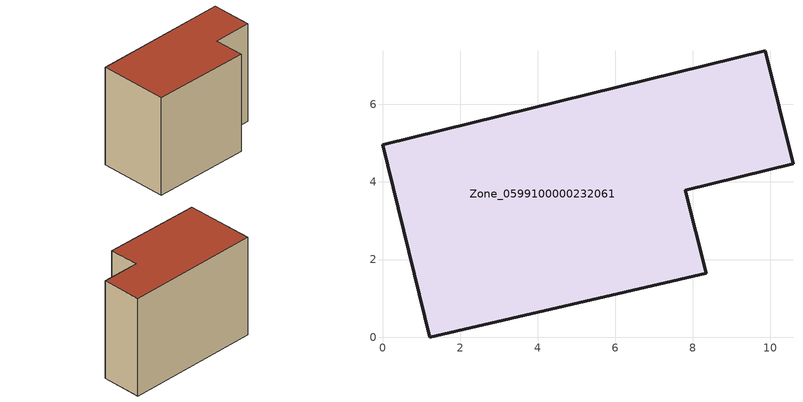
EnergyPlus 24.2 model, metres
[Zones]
Zone_0599100000232061
 floor ground (C_G): 0,4.96 9.87,7.38 10.58,4.47 7.81,3.79 8.34,1.65 1.22,0 z0
 wall outside (C_F): 1.22,0 8.34,1.65 7.81,3.79 10.58,4.47 9.87,7.38 0,4.96 1.22,0 z0:7.59
 roof outside (C_R): 9.87,7.38 0,4.96 1.22,0 8.34,1.65 7.81,3.79 10.58,4.47 z7.59
[BUILDING]
Pand.0599100000232061: North Axis=0; Terrain=City; Loads Convergence Tolerance Value=0.04; Temperature Convergence Tolerance Value=0.4; Solar Distribution=FullExterior; Maximum Number of Warmup Days=25; Minimum Number of Warmup Days=1
[Site:Location]
Rotterdam.The.Hague.AP_ZH_NLD Design_Conditions: Latitude=51.96; Longitude=4.45; Time Zone=1; Elevation=-4.5
[SITE:GROUNDTEMPERATURE:BUILDINGSURFACE]
18, 18, 18, 18, 18, 18, 18, 18, 18, 18, 18, 18
[MATERIAL] Thermal Absorptance=0.9; Solar Absorptance=0.7; Visible Absorptance=0.7
Name | Roughness | Thickness | Conductivity | Density | Specific Heat
G.TC.1946 | MediumSmooth | 0.15 | 1 | 540 | 1210
F.TC.1946 | Rough | 0.3 | 0.857143 | 1920 | 840
R.TC.1946 | MediumRough | 0.2 | 0.909091 | 1500 | 1000
[CONSTRUCTION]
C_G: G.TC.1946
C_F: F.TC.1946
C_R: R.TC.1946
[ZONE]
Zone_0599100000232061: Type=1; Multiplier=1; Ceiling Height=Autocalculate; Volume=Autocalculate; Floor Area=autocalculate; Part of Total Floor Area=Yes
[ZONEINFILTRATION:DESIGNFLOWRATE]
Infil_Zone_0599100000232061: Zone or ZoneList or Space or SpaceList=Zone_0599100000232061; Schedule=AlwaysOn; Design Flow Rate Calculation Method=Flow/Area; Flow Rate per Floor Area=0.003; Constant Term Coefficient=1; Temperature Term Coefficient=0; Velocity Term Coefficient=0; Velocity Squared Term Coefficient=0
[HVACTEMPLATE:ZONE:IDEALLOADSAIRSYSTEM]
Zone_0599100000232061: Maximum Heating Supply Air Temperature=50; Minimum Cooling Supply Air Temperature=13; Maximum Heating Supply Air Humidity Ratio=0.0156; Minimum Cooling Supply Air Humidity Ratio=0.0077; Heating Limit=NoLimit; Cooling Limit=NoLimit; Dehumidification Control Type=ConstantSensibleHeatRatio; Cooling Sensible Heat Ratio=0.7; Dehumidification Setpoint=60; Humidification Control Type=None; Humidification Setpoint=30; Outdoor Air Method=None; Outdoor Air Flow Rate per Person=0.00944; Outdoor Air Flow Rate per Zone Floor Area=0; Outdoor Air Flow Rate per Zone=0; Demand Controlled Ventilation Type=None; Outdoor Air Economizer Type=NoEconomizer; Heat Recovery Type=None; Sensible Heat Recovery Effectiveness=0.7; Latent Heat Recovery Effectiveness=0.65
[ZONECONTROL:THERMOSTAT]
ThermostatControl_Zone_0599100000232061: Zone or ZoneList=Zone_0599100000232061; Control Type Schedule=DualSetpointControlType; Control 1=Thermostat_Zone_0599100000232061; Temperature Difference Between Cutout And Setpoint=0
[THERMOSTATSETPOINT:DUALSETPOINT]
Thermostat_Zone_0599100000232061: Heating Setpoint Temperature Schedule=HeatingSetpoint_Zone_0599100000232061; Cooling Setpoint Temperature Schedule=CoolingSetpoint_Zone_0599100000232061
[SCHEDULE:COMPACT]
HeatingSetpoint_Zone_0599100000232061: Through: 12/31, For: AllDays, Until: 24:00, 21
CoolingSetpoint_Zone_0599100000232061: Through: 12/31, For: AllDays, Until: 24:00, 24
DualSetpointControlType: Through: 12/31, For: AllDays, Until: 24:00, 4
AlwaysOn: Through: 12/31, For: AllDays, Until: 24:00, 1
